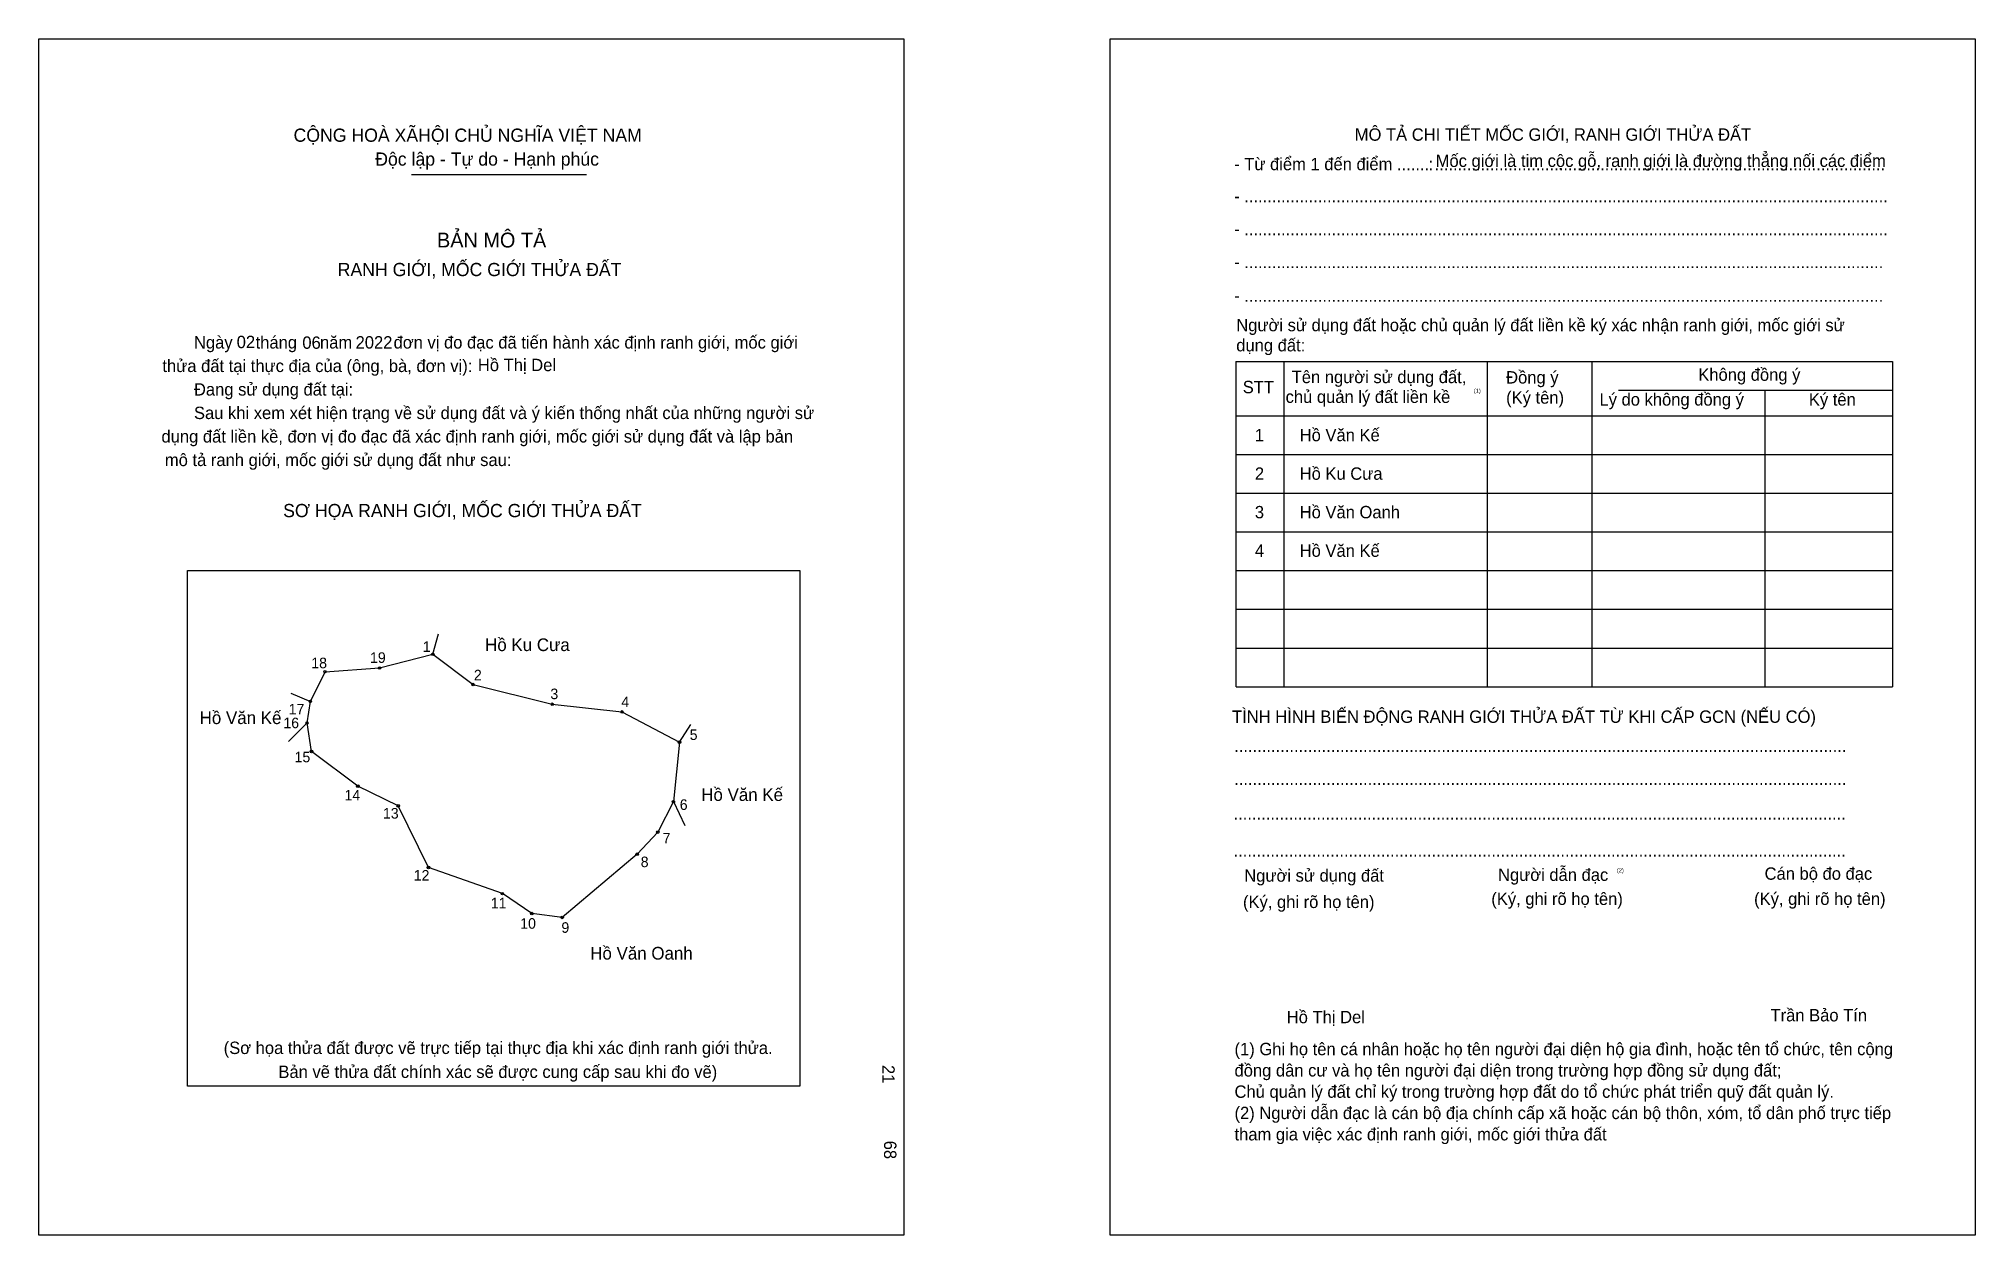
# Model space of a CAD drawing. Extents: x 546458 to 547432, y 1825742 to 1826344.
import ezdxf

# ---------------------------------------------------------------- set-up
doc = ezdxf.new("R2010")
doc.units = 0
for name, color, linetype in [('bmtKhungInTrang1', 7, 'Continuous'), ('bmtKhungInTrang2', 7, 'Continuous'), ('bmtNoiDung', 7, 'Continuous'), ('bmtTemplate', 7, 'Continuous'), ('CanhThua', 7, 'Continuous'), ('MocDinhThua', 7, 'Continuous'), ('RauThua', 7, 'Continuous'), ('SoHieuDinhThua', 7, 'Continuous'), ('TenChuLanCan', 7, 'Continuous')]:
    doc.layers.add(name, color=color, linetype=linetype)

msp = doc.modelspace()

# ---------------------------------------------------------------- linework, layer by layer
at = {"layer": 'bmtKhungInTrang1'}
msp.add_lwpolyline([(546458.41, 1826343.58), (546893.4, 1826343.58), (546893.4, 1825741.93), (546458.41, 1825741.93)], close=True, dxfattribs=at)
at = {"layer": 'bmtKhungInTrang2'}
msp.add_lwpolyline([(546997.13, 1826343.58), (547432.12, 1826343.58), (547432.12, 1825741.93), (546997.13, 1825741.93)], close=True, dxfattribs=at)
at = {"layer": 'bmtTemplate'}
for p, q in [((546645.86, 1826275.39), (546733.82, 1826275.39)), ((547084.39, 1826181.3), (547084.39, 1826017.74)), ((547186.72, 1826181.3), (547186.72, 1826017.74)), ((547239.36, 1826181.5), (547239.36, 1826017.74)), ((547390.47, 1826181.3), (547390.47, 1826017.74)), ((547252.72, 1826166.89), (547390.47, 1826166.89)), ((547060.54, 1826154.04), (547390.47, 1826154.04)), ((547060.54, 1826134.57), (547390.47, 1826134.57)), ((547060.54, 1826115.1), (547390.47, 1826115.1)), ((547060.54, 1826095.63), (547390.47, 1826095.63)), ((547060.54, 1826076.16), (547390.47, 1826076.16)), ((547060.54, 1826056.69), (547390.47, 1826056.69)), ((547060.54, 1826037.21), (547390.47, 1826037.21)), ((547060.54, 1826017.74), (547390.47, 1826017.74))]:
    msp.add_line(p, q, dxfattribs=at)
for points in [[(547060.33, 1826181.3), (547390.47, 1826181.3)], [(547060.33, 1826181.3), (547060.33, 1826017.74)], [(547326.26, 1826166.7), (547326.26, 1826017.74)]]:
    msp.add_lwpolyline(points, dxfattribs=at)
msp.add_lwpolyline([(546533.25, 1825816.87), (546533.25, 1826076.14), (546841.04, 1826076.14), (546841.04, 1825816.87)], close=True, dxfattribs=at)
at = {"layer": 'CanhThua'}
for p, q in [((546629.79, 1826027.17), (546656.56, 1826034.09)), ((546656.56, 1826034.09), (546676.8, 1826018.84)), ((546594.98, 1826010.38), (546602.37, 1826025.32)), ((546602.37, 1826025.32), (546629.79, 1826027.17)), ((546676.8, 1826018.84), (546716.64, 1826008.95)), ((546593.32, 1825999.56), (546594.98, 1826010.38)), ((546716.64, 1826008.95), (546751.68, 1826005.08)), ((546595.58, 1825985.16), (546593.32, 1825999.56)), ((546751.68, 1826005.08), (546780.62, 1825989.89)), ((546780.62, 1825989.89), (546777.54, 1825959.99)), ((546618.86, 1825967.73), (546595.58, 1825985.16)), ((546639.18, 1825957.86), (546618.86, 1825967.73)), ((546654.41, 1825926.87), (546639.18, 1825957.86)), ((546777.54, 1825959.99), (546769.69, 1825944.66)), ((546769.69, 1825944.66), (546759.34, 1825933.53)), ((546759.34, 1825933.53), (546721.61, 1825901.76)), ((546691.54, 1825913.71), (546654.41, 1825926.87)), ((546706.33, 1825903.69), (546691.54, 1825913.71)), ((546721.61, 1825901.76), (546706.33, 1825903.69))]:
    msp.add_line(p, q, dxfattribs=at)
at = {"layer": 'MocDinhThua'}
for centre in [(546656.56, 1826034.09), (546602.37, 1826025.32), (546629.79, 1826027.17), (546676.8, 1826018.84), (546594.98, 1826010.38), (546716.64, 1826008.95), (546593.32, 1825999.56), (546751.68, 1826005.08), (546780.62, 1825989.89), (546595.58, 1825985.16), (546618.86, 1825967.73), (546777.54, 1825959.99), (546639.18, 1825957.86), (546769.69, 1825944.66), (546759.34, 1825933.53), (546654.41, 1825926.87), (546691.54, 1825913.71), (546706.33, 1825903.69), (546721.61, 1825901.76)]:
    msp.add_circle(centre, 0.636, dxfattribs=at)
at = {"layer": 'RauThua'}
for p, q in [((546656.56, 1826034.09), (546659.46, 1826044.28)), ((546585.25, 1826014.49), (546594.98, 1826010.38)), ((546584.05, 1825990.28), (546593.32, 1825999.56)), ((546780.62, 1825989.89), (546786.36, 1825998.74)), ((546777.54, 1825959.99), (546783.29, 1825947.96))]:
    msp.add_line(p, q, dxfattribs=at)

# ---------------------------------------------------------------- texts
at = {"layer": 'bmtNoiDung'}
for s, height, p in [('02', 6.224, (546557.95, 1826188.01)), ('06', 6.224, (546590.96, 1826187.66)), ('2022', 6.224, (546617.73, 1826187.8)), ('Hồ Thị Del', 6.224, (546679.22, 1826176.43)), ('1', 6.22, (547069.9, 1826141.2)), ('Hồ Văn Kế ', 6.224, (547092.43, 1826141.2)), ('2', 6.22, (547069.9, 1826121.82)), ('Hồ Ku Cưa ', 6.224, (547092.43, 1826121.82)), ('3', 6.22, (547069.9, 1826102.44)), ('Hồ Văn Oanh ', 6.2239, (547092.43, 1826102.44)), ('4', 6.22, (547069.9, 1826083.06)), ('Hồ Văn Kế ', 6.224, (547092.43, 1826083.06)), ('Hồ Thị Del', 6.224, (547085.92, 1825848.56))]:
    msp.add_text(s, height=height, dxfattribs=at).set_placement(p)
for s, p in [('21', (546882.57, 1825827.57)), ('68', (546883.45, 1825789.49))]:
    msp.add_text(s, height=6.224, rotation=270, dxfattribs=at).set_placement(p)
at = {"layer": 'bmtTemplate'}
for s, height, p in [('CỘNG HOÀ XÃHỘI CHỦ NGHĨA VIỆT NAM', 6.6388, (546586.54, 1826291.76)), ('MÔ TẢ CHI TIẾT MỐC GIỚI, RANH GIỚI THỬA ĐẤT', 6.2215, (547120.12, 1826292.29)), ('Độc lập - Tự do - Hạnh phúc', 6.6388, (546627.6, 1826279.76)), ('- Từ điểm 1 đến điểm .......', 6.2215, (547059.48, 1826277.46)), (':', 6.22, (547157.23, 1826277.46)), ('Mốc giới là tim cộc gỗ, ranh giới là đường thẳng nối các điểm', 6.2215, (547160.81, 1826279.11)), ('..................................................................................................', 6.2215, (547160.29, 1826277.46)), ('- ............................................................................................................................................', 6.22155, (547059.48, 1826261.33)), ('BẢN MÔ TẢ', 7.469, (546658.67, 1826238.61)), ('- ............................................................................................................................................', 6.22155, (547059.48, 1826244.78)), ('RANH GIỚI, MỐC GIỚI THỬA ĐẤT', 6.6388, (546608.74, 1826224.21)), ('- ...........................................................................................................................................', 6.22155, (547059.48, 1826228.23)), ('- ...........................................................................................................................................', 6.22155, (547059.48, 1826211.29)), ('Ngày     tháng     năm         đơn vị đo đạc đã tiến hành xác định ranh giới, mốc giới ', 6.2239, (546536.46, 1826187.8)), ('Người sử dụng đất hoặc chủ quản lý đất liền kề ký xác nhận ranh giới, mốc giới sử', 6.2215, (547060.54, 1826196.49)), ('dụng đất:', 6.222, (547060.54, 1826186.37)), ('thửa đất tại thực địa của (ông, bà, đơn vị):', 6.2239, (546520.59, 1826175.98)), ('Tên người sử dụng đất,', 6.2215, (547088.41, 1826170.4)), ('Đồng ý', 6.222, (547196.23, 1826170.21)), ('Không đồng ý', 6.2215, (547292.85, 1826171.57)), ('Đang sử dụng đất tại:', 6.2239, (546536.46, 1826164.16)), ('STT', 6.222, (547063.79, 1826165.34)), ('chủ quản lý đất liền kề', 6.2215, (547085.36, 1826160.45)), ('(1)', 2.075, (547179.98, 1826165.56)), ('(Ký tên)', 6.222, (547196.23, 1826160.08)), ('Lý do không đồng ý', 6.2215, (547243.17, 1826159.11)), ('Ký tên', 6.222, (547348.46, 1826159.11)), ('Sau khi xem xét hiện trạng về sử dụng đất và ý kiến thống nhất của những người sử ', 6.2239, (546536.46, 1826152.34)), ('dụng đất liền kề, đơn vị đo đạc đã xác định ranh giới, mốc giới sử dụng đất và lập bản', 6.2239, (546520.12, 1826140.52)), ('mô tả ranh giới, mốc giới sử dụng đất như sau:', 6.2239, (546521.84, 1826128.7)), ('SƠ HỌA RANH GIỚI, MỐC GIỚI THỬA ĐẤT', 6.6388, (546581.3, 1826103.02)), ('TÌNH HÌNH BIẾN ĐỘNG RANH GIỚI THỬA ĐẤT TỪ KHI CẤP GCN (NẾU CÓ)', 6.2215, (547058.43, 1825999.59)), ('.....................................................................................................................................', 6.23088, (547059.48, 1825984.94)), ('.....................................................................................................................................', 6.23088, (547059.48, 1825968.39)), ('.....................................................................................................................................', 6.23088, (547059.16, 1825950.87)), ('.....................................................................................................................................', 6.23088, (547059.16, 1825932.37)), ('Người sử dụng đất', 6.2215, (547064.55, 1825919.72)), ('Người dẫn đạc', 6.2215, (547192.16, 1825920.11)), ('(2)', 2.075, (547251.91, 1825924.4)), ('Cán bộ đo đạc', 6.2215, (547326.19, 1825920.69)), ('(Ký, ghi rõ họ tên)', 6.2215, (547063.92, 1825906.48)), ('(Ký, ghi rõ họ tên)', 6.2215, (547188.78, 1825908.03)), ('(Ký, ghi rõ họ tên)', 6.2215, (547320.91, 1825908.03)), ('Trần Bảo Tín', 6.2215, (547329.16, 1825849.48)), ('(Sơ họa thửa đất được vẽ trực tiếp tại thực địa khi xác định ranh giới thửa.', 6.2239, (546551.4, 1825833.07)), ('(1) Ghi họ tên cá nhân hoặc họ tên người đại diện hộ gia đình, hoặc tên tổ chức, tên cộng', 6.2215, (547059.66, 1825832.47)), ('Bản vẽ thửa đất chính xác sẽ được cung cấp sau khi đo vẽ)', 6.2239, (546578.92, 1825821.04)), ('đồng dân cư và họ tên người đại diện trong trường hợp đồng sử dụng đất;', 6.2215, (547059.66, 1825821.76)), ('Chủ quản lý đất chỉ ký trong trường hợp đất do tổ chức phát triển quỹ đất quản lý.', 6.2215, (547059.66, 1825811.05)), ('(2) Người dẫn đạc là cán bộ địa chính cấp xã hoặc cán bộ thôn, xóm, tổ dân phố trực tiếp', 6.2215, (547059.66, 1825800.34)), ('tham gia việc xác định ranh giới, mốc giới thửa đất', 6.2215, (547059.66, 1825789.63))]:
    msp.add_text(s, height=height, dxfattribs=at).set_placement(p)
at = {"layer": 'SoHieuDinhThua'}
for s, p in [('1', (546651.48, 1826035.23)), ('18', (546595.47, 1826027.07)), ('19', (546624.99, 1826029.75)), ('2', (546677.22, 1826020.97)), ('17', (546584.09, 1826003.85)), ('3', (546715.68, 1826011.51)), ('4', (546751.35, 1826007.5)), ('16', (546581.43, 1825996.9)), ('5', (546785.72, 1825991)), ('15', (546587.06, 1825979.78)), ('14', (546612.17, 1825960.55)), ('6', (546780.73, 1825955.83)), ('13', (546631.5, 1825951.46)), ('7', (546772.14, 1825938.97)), ('8', (546761.1, 1825927.04)), ('12', (546646.97, 1825920.26)), ('11', (546685.72, 1825906.33)), ('10', (546700.52, 1825896.08)), ('9', (546721.22, 1825894.03))]:
    msp.add_text(s, height=5.3, dxfattribs=at).set_placement(p)
at = {"layer": 'TenChuLanCan'}
for s, height, p in [('Hồ Ku Cưa', 6.361, (546682.85, 1826035.68)), ('Hồ Văn Kế', 6.361, (546539.32, 1825998.98)), ('Hồ Văn Kế', 6.361, (546791.52, 1825960.33)), ('Hồ Văn Oanh', 6.3605, (546735.71, 1825880.57))]:
    msp.add_text(s, height=height, dxfattribs=at).set_placement(p)

doc.saveas('drawing.dxf')
